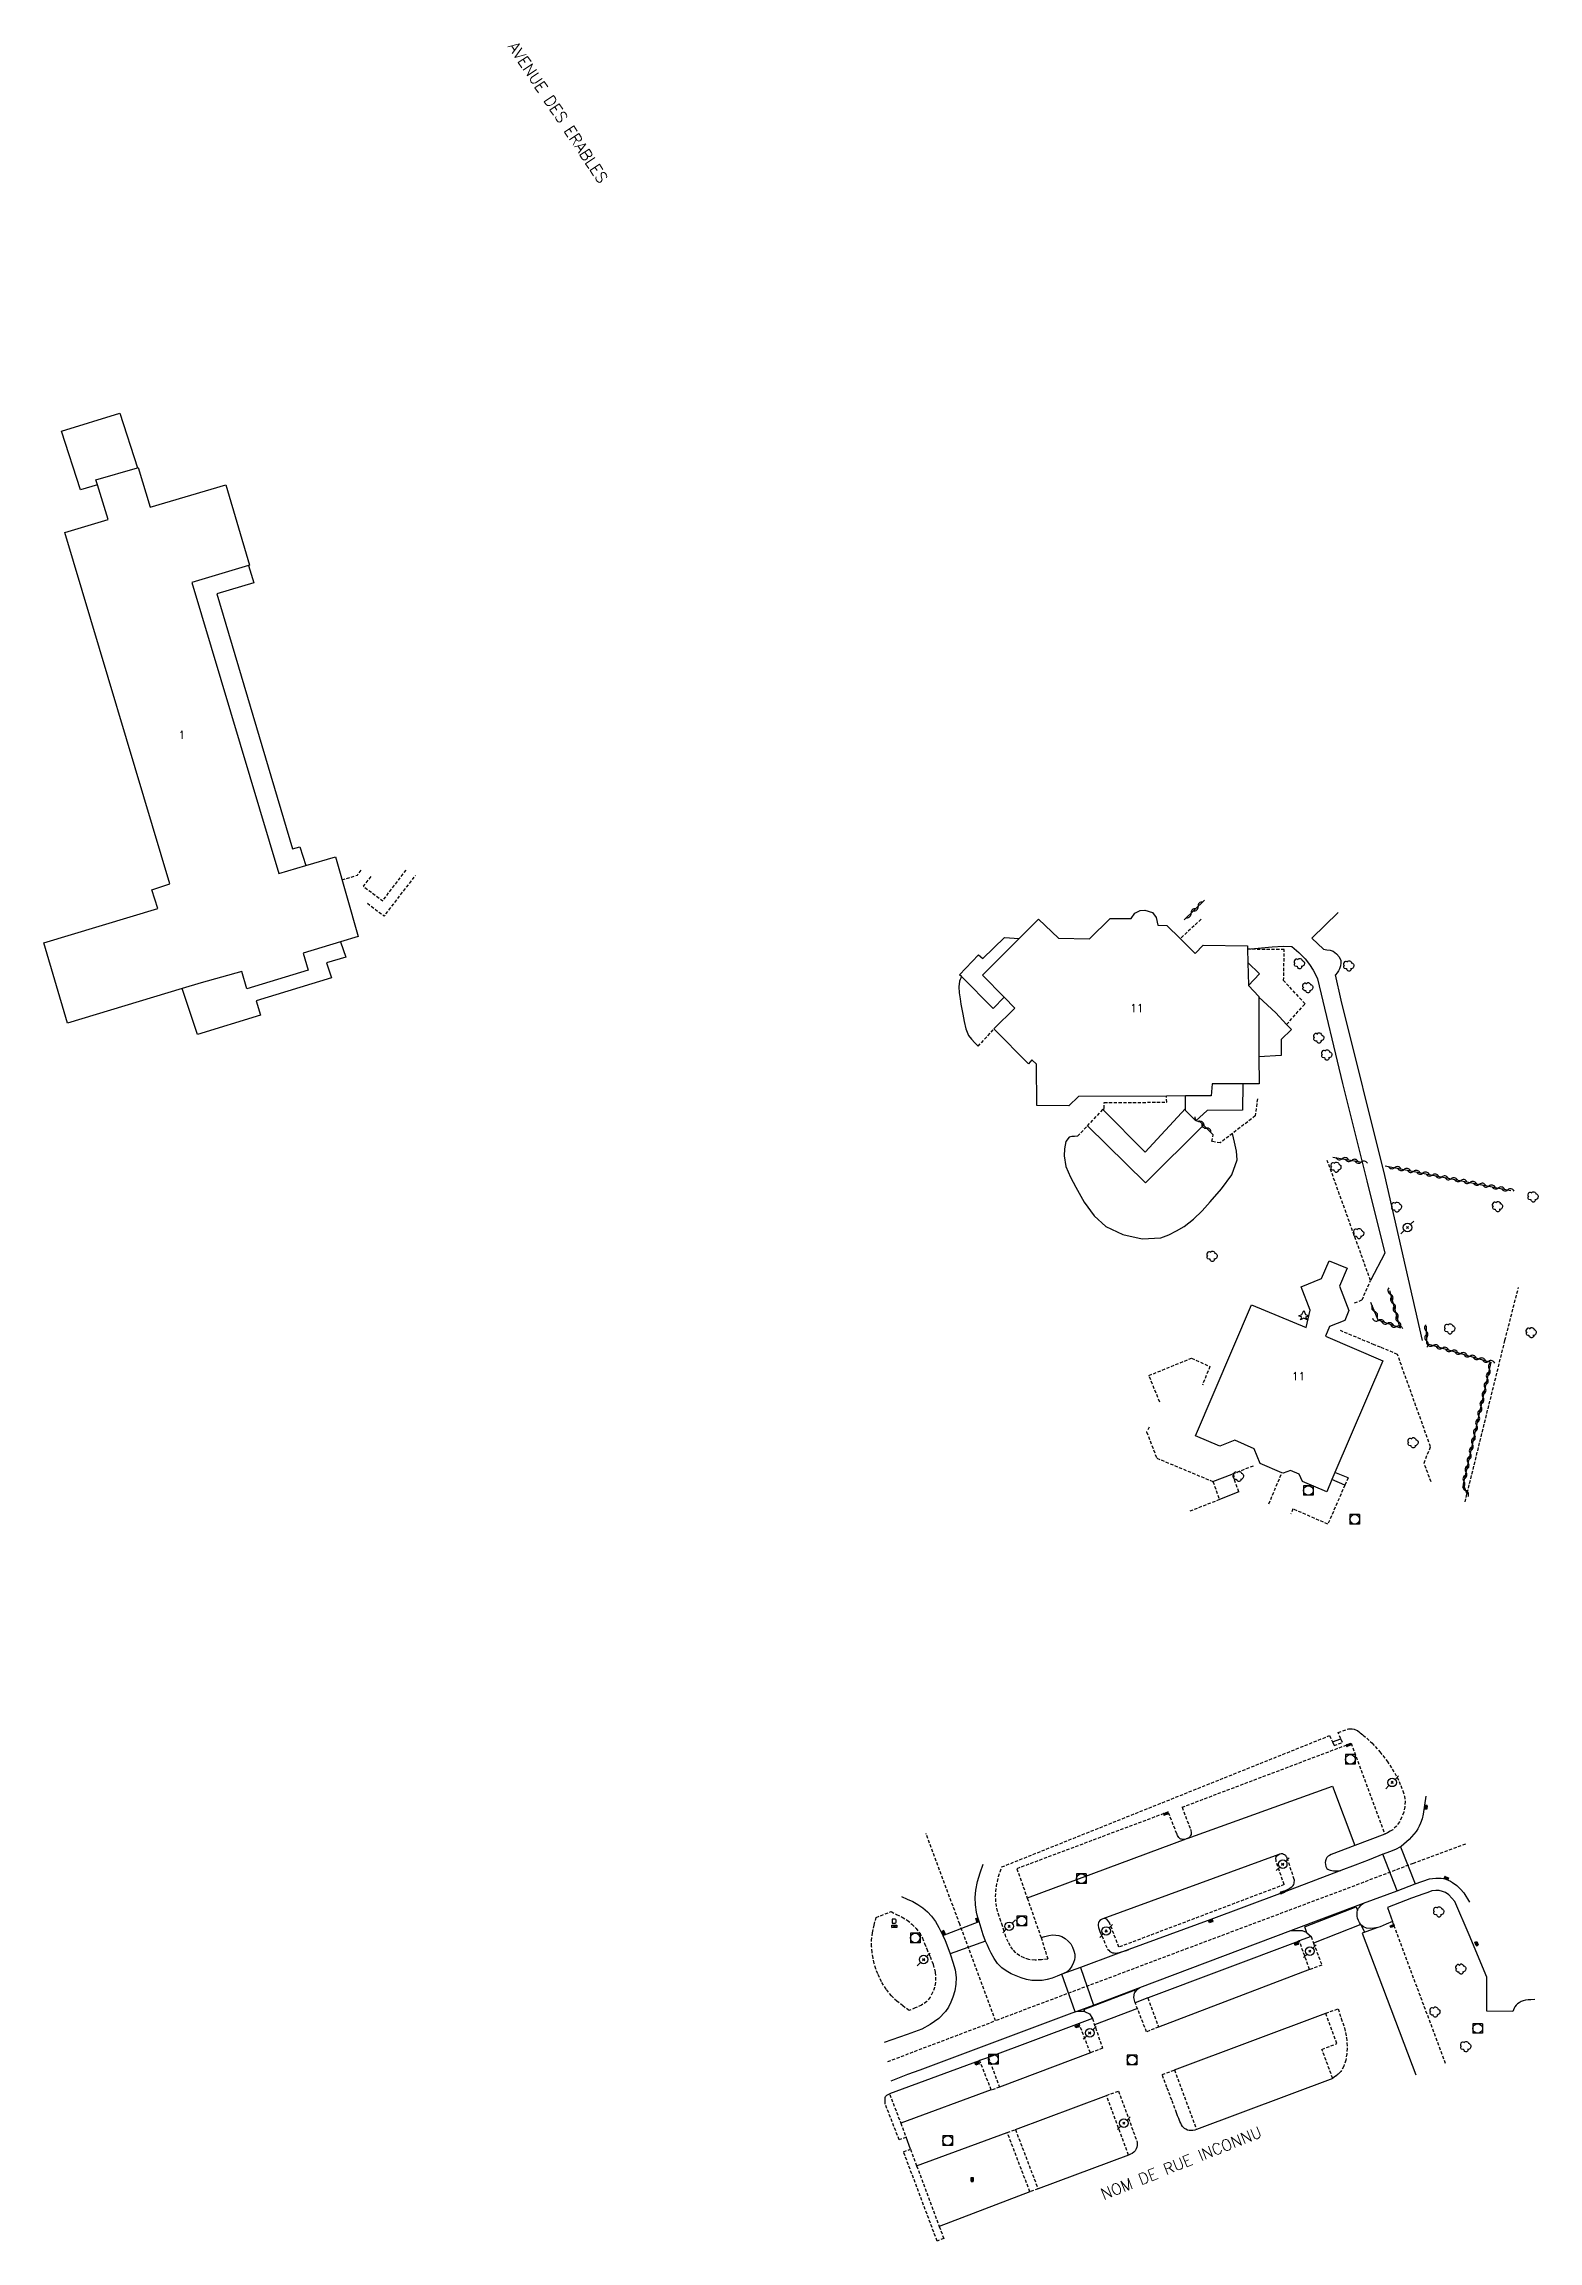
# Model space of a CAD drawing. Header units: millimetres. Extents: x 79056 to 79975, y 144167 to 145000.
# Drawn here: x 79658.5 to 79891.9, y 144279 to 144622.2 of the extents above; entities that cross this region are included whole.
import ezdxf
from ezdxf.enums import TextEntityAlignment as Align

# ---------------------------------------------------------------- set-up
doc = ezdxf.new("R2010")
doc.units = ezdxf.units.MM
doc.linetypes.add('DASHED', pattern=[0.75, 0.5, -0.25])
doc.layers.get('0').update_dxf_attribs({"linetype": 'CONTINUOUS'})
for name, color, linetype in [('W0001', 6, 'DASHED'), ('W0006', 2, 'CONTINUOUS'), ('W0008', 7, 'CONTINUOUS'), ('W0014', 7, 'CONTINUOUS'), ('W0017', 7, 'CONTINUOUS'), ('W0020', 2, 'CONTINUOUS'), ('W0100', 7, 'CONTINUOUS'), ('W0101', 7, 'CONTINUOUS'), ('W0104', 1, 'CONTINUOUS'), ('W0105', 7, 'CONTINUOUS'), ('W0112', 1, 'DASHED'), ('W0211', 2, 'CONTINUOUS'), ('W0300', 7, 'CONTINUOUS'), ('W0303', 7, 'CONTINUOUS'), ('W0310', 3, 'CONTINUOUS'), ('W0401', 7, 'CONTINUOUS'), ('W0420', 7, 'CONTINUOUS'), ('W0438', 7, 'CONTINUOUS'), ('W0473', 7, 'CONTINUOUS'), ('W0989', 7, 'CONTINUOUS'), ('W0991', 7, 'CONTINUOUS')]:
    doc.layers.add(name, color=color, linetype=linetype)
doc.styles.get("Standard").update_dxf_attribs({"font": 'romans.shx', "width": 0.85})

# ---------------------------------------------------------------- blocks, each defined once
blk = doc.blocks.new('T420')
for p, q in [((0.75, 0.75), (-0.75, 0.75)), ((-0.75, 0.75), (-0.75, -0.75)), ((0.75, 0.75), (0.75, -0.75)), ((0.75, -0.75), (-0.75, -0.75))]:
    blk.add_line(p, q)
blk.add_ellipse((0, 0), major_axis=(-0.53, 0.53), ratio=1, start_param=3.926991, end_param=10.210176)
blk = doc.blocks.new('T473')
for p, q in [((-0.166667, 0.166667), (0.166667, -0.166667)), ((-0.166667, -0.166667), (0.166667, 0.166667)), ((0.500001, 0.500001), (1.000002, 1.000002)), ((-1.000002, -1.000002), (-0.500001, -0.500001))]:
    blk.add_line(p, q)
blk.add_ellipse((0, 0), major_axis=(0.471405, 0.471405), ratio=1, start_param=5.4977871438, end_param=11.780972451)
blk = doc.blocks.new('T401')
for p, q in [((-0.3, 0.3), (0, 0.3)), ((-0.3, -0.25), (-0.3, 0.3)), ((-0.3, 0.15), (0, 0.15)), ((-0.3, 0), (0, 0)), ((0, 0.3), (0, -0.25)), ((-0.3, -0.15), (0, -0.15)), ((-0.3, -0.25), (-0.3, -0.3)), ((-0.3, -0.3), (0, -0.3)), ((0, -0.3), (0, -0.25))]:
    blk.add_line(p, q)
blk = doc.blocks.new('T300')
for p, q in [((-0.8, 0.51), (-0.86, 0.34)), ((-0.86, 0.34), (-0.86, 0.17)), ((-0.86, 0.17), (-0.74, 0.06)), ((-0.69, 0.63), (-0.8, 0.51)), ((-0.8, -0.06), (-0.74, 0.06)), ((-0.74, 0.06), (-0.69, 0.11)), ((-0.57, 0.69), (-0.69, 0.63)), ((-0.46, 0.69), (-0.57, 0.69)), ((-0.29, 0.63), (-0.46, 0.69)), ((-0.29, 0.63), (-0.17, 0.74)), ((-0.23, 0.57), (-0.29, 0.63)), ((-0.17, 0.74), (-0.06, 0.8)), ((-0.06, 0.8), (0.06, 0.8)), ((0.06, 0.8), (0.23, 0.74)), ((0.23, 0.74), (0.34, 0.63)), ((0.34, 0.63), (0.4, 0.51)), ((0.46, 0.46), (0.34, 0.46)), ((0.4, 0.51), (0.4, 0.46)), ((0.57, 0.4), (0.46, 0.46)), ((0.57, 0.4), (0.69, 0.29)), ((0.69, 0.29), (0.74, 0.17)), ((0.74, 0.06), (0.69, -0.17)), ((0.74, 0.17), (0.74, 0.06)), ((-0.8, -0.17), (-0.8, -0.06)), ((-0.8, -0.23), (-0.8, -0.17)), ((-0.74, -0.34), (-0.8, -0.23)), ((-0.69, -0.4), (-0.74, -0.34)), ((-0.51, -0.46), (-0.69, -0.4)), ((-0.4, -0.46), (-0.51, -0.46)), ((-0.4, -0.46), (-0.34, -0.46)), ((-0.34, -0.46), (-0.34, -0.4)), ((-0.34, -0.51), (-0.34, -0.46)), ((-0.29, -0.63), (-0.34, -0.51)), ((-0.17, -0.74), (-0.29, -0.63)), ((-0.06, -0.8), (-0.17, -0.74)), ((0.06, -0.8), (-0.06, -0.8)), ((0.17, -0.74), (0.06, -0.8)), ((0.23, -0.69), (0.17, -0.74)), ((0.29, -0.46), (0.23, -0.46)), ((0.29, -0.63), (0.23, -0.69)), ((0.46, -0.4), (0.29, -0.46)), ((0.34, -0.51), (0.29, -0.63)), ((0.34, -0.51), (0.34, -0.46)), ((0.57, -0.34), (0.46, -0.4)), ((0.63, -0.29), (0.57, -0.34)), ((0.69, -0.17), (0.63, -0.29))]:
    blk.add_line(p, q)
blk = doc.blocks.new('T438')
for p, q in [((-0.4, 0.2), (0.4, 0.2)), ((-0.4, -0.2), (-0.4, 0.2)), ((0.15, 1.1), (-0.3, 1.1)), ((-0.3, 1.1), (-0.3, 0.5)), ((-0.3, 0.5), (0.15, 0.5)), ((0.3, 0.65), (0.3, 0.95)), ((0.4, 0.2), (0.4, -0.2))]:
    blk.add_line(p, q)
at = {"flags": 128}
for points in [[(-0.4, -0.2), (0.4, 0.2)], [(0.4, -0.2), (-0.4, -0.2)]]:
    blk.add_lwpolyline(points, dxfattribs=at)
for centre, major_axis, start_param, end_param in [((0.15, 0.95), (0.106, -0.106), 0.785398, 2.356194), ((0.15, 0.65), (0.106, 0.106), 3.926991, 5.497787)]:
    blk.add_ellipse(centre, major_axis=major_axis, ratio=1, start_param=start_param, end_param=end_param)
blk = doc.blocks.new('t310o')
at = {"color": 0, "linetype": 'Continuous'}
for centre, start, end in [((-0.5, 0.38), 216.8699, 323.1304), ((0.5, -0.37), 36.8699, 143.1303)]:
    blk.add_arc(centre, 0.625, start, end, dxfattribs=at)
blk = doc.blocks.new('T303')
for p, q in [((-0.77, 0), (-0.28, 0.21)), ((-0.28, -0.21), (-0.77, 0)), ((-0.28, 0.21), (0, 0.83)), ((0, 0.83), (0.28, 0.21)), ((0.28, 0.21), (0.83, 0)), ((0.83, 0), (0.28, -0.21)), ((-0.49, -0.63), (-0.28, -0.21)), ((0, -0.35), (-0.49, -0.63)), ((0.56, -0.63), (0, -0.35)), ((0.28, -0.21), (0.56, -0.63))]:
    blk.add_line(p, q)

msp = doc.modelspace()

# ---------------------------------------------------------------- linework, layer by layer
at = {"layer": 'W0001'}
for points in [[(79807.13, 144313.38), (79801.54, 144328.47), (79796.28, 144342.65)], [(79880.53, 144340.98), (79872.34, 144337.95), (79861.86, 144333.95), (79837.19, 144324.7), (79807.13, 144313.38)], [(79790.3, 144307), (79790.3, 144307), (79807.13, 144313.38)]]:
    msp.add_lwpolyline(points, dxfattribs=at)
at = {"layer": 'W0006'}
for points in [[(79837.09, 144341.84), (79859.76, 144350.04), (79863.23, 144340.74)], [(79836.86, 144341.75), (79812.1, 144332.52)], [(79836.93, 144341.77), (79836.86, 144341.75)], [(79851.36, 144339.37), (79823.92, 144329.31), (79823.79, 144329.27)], [(79866.86, 144327.95), (79864.42, 144327.05), (79872.77, 144304.93)], [(79856.19, 144321.39), (79832.61, 144312.39)], [(79835.09, 144305.69), (79858.7, 144314.55)], [(79821.95, 144308.37), (79807.77, 144303)], [(79859.79, 144304.36), (79838.54, 144296.38)], [(79806.48, 144302.57), (79792.33, 144297.4)], [(79810.25, 144296.37), (79824.45, 144301.72)], [(79794.82, 144290.69), (79808.97, 144295.93)], [(79827.91, 144292.39), (79813.78, 144287.11)], [(79812.51, 144286.66), (79798.35, 144281.25)]]:
    msp.add_lwpolyline(points, dxfattribs=at)
at = {"layer": 'W0008'}
for points in [[(79861.06, 144336.83), (79853.15, 144333.82), (79851.95, 144333.36), (79851.48, 144333.18), (79840.74, 144329.17), (79827.96, 144324.49), (79826.39, 144323.91), (79825.99, 144323.77), (79820.41, 144321.7), (79817.51, 144320.63)], [(79853.26, 144327.46), (79864.59, 144331.72)], [(79819.9, 144314.86), (79822.46, 144315.83), (79829.4, 144318.47)]]:
    msp.add_lwpolyline(points, dxfattribs=at)
at = {"layer": 'W0014'}
for points in [[(79874.35, 144348.45), (79873.92, 144345.67), (79873.75, 144344.93), (79873.5, 144344.23), (79873.3, 144343.79), (79873.08, 144343.37), (79872.82, 144342.96), (79872.49, 144342.52), (79872.11, 144342.1), (79871.72, 144341.7), (79871.33, 144341.31), (79870.91, 144340.94), (79870.48, 144340.61), (79870.38, 144340.55), (79869.6, 144340.13), (79868.65, 144339.77), (79867.7, 144339.41), (79867.62, 144339.38), (79865.49, 144338.53), (79863.28, 144337.68), (79861.06, 144336.83)], [(79867.92, 144342.53), (79863.26, 144340.75), (79863.23, 144340.74), (79859.55, 144339.33)], [(79859.55, 144339.33), (79859.32, 144339.2), (79859.09, 144339.07), (79858.9, 144338.9), (79858.76, 144338.66), (79858.67, 144338.38), (79858.63, 144338.1), (79858.65, 144337.77), (79858.74, 144337.45), (79858.9, 144337.18), (79859.04, 144337.06), (79859.22, 144336.96), (79859.4, 144336.88), (79859.92, 144336.78), (79860.49, 144336.8), (79861.06, 144336.83)], [(79817.51, 144320.63), (79816.75, 144320.33), (79815.99, 144320.03), (79815.2, 144319.81), (79814.41, 144319.69), (79813.61, 144319.64), (79812.81, 144319.68), (79811.98, 144319.83), (79811.15, 144320.08), (79810.36, 144320.38), (79809.56, 144320.73), (79808.79, 144321.15), (79808.1, 144321.66), (79807.47, 144322.34), (79806.93, 144323.12), (79806.46, 144323.94), (79806.14, 144324.54), (79805.86, 144325.17), (79805.59, 144325.79), (79805.21, 144326.8), (79804.87, 144327.83), (79804.56, 144328.87), (79804.41, 144329.37), (79804.27, 144329.86), (79804.16, 144330.36), (79804.01, 144331.49), (79803.98, 144332.64), (79804.05, 144333.77), (79804.32, 144335.12), (79804.75, 144336.46), (79805.19, 144337.85)], [(79864.59, 144331.72), (79869.85, 144333.68), (79872.68, 144334.74), (79874.91, 144335.57)], [(79874.91, 144335.57), (79875.4, 144335.62), (79875.89, 144335.66), (79876.38, 144335.67), (79876.74, 144335.64), (79877.1, 144335.58), (79877.45, 144335.49), (79877.82, 144335.34), (79878.18, 144335.16), (79878.52, 144334.95), (79879.16, 144334.49), (79879.74, 144333.94), (79880.26, 144333.35), (79881.14, 144331.9)], [(79792.47, 144332.77), (79793.36, 144332.38), (79794.21, 144332), (79795.02, 144331.56), (79795.79, 144331.02), (79796.51, 144330.4), (79797.16, 144329.73), (79797.77, 144328.89), (79798.29, 144327.96), (79798.76, 144327.01), (79798.9, 144326.71), (79799.25, 144325.93), (79799.69, 144324.82), (79800.04, 144323.81), (79800.08, 144323.7), (79800.48, 144322.52), (79800.82, 144321.33), (79800.98, 144320.13), (79800.94, 144319.09), (79800.76, 144318.05), (79800.48, 144317.05), (79800.16, 144316.27), (79799.78, 144315.52), (79799.33, 144314.83), (79798.27, 144313.73), (79796.94, 144312.77), (79795.61, 144312.05), (79793.34, 144311.24), (79789.74, 144310)], [(79869.12, 144328.89), (79868.16, 144328.46), (79867.21, 144328.03), (79866.86, 144327.95), (79866.23, 144327.82), (79865.66, 144327.8), (79865.08, 144327.85), (79864.58, 144328.05), (79864.36, 144328.24), (79864.2, 144328.42), (79864.16, 144328.47), (79863.99, 144328.72), (79863.82, 144329.04), (79863.69, 144329.38), (79863.62, 144329.74), (79863.6, 144330.07), (79863.64, 144330.41), (79863.69, 144330.59), (79863.74, 144330.73), (79863.84, 144330.94), (79863.97, 144331.13), (79864.11, 144331.32), (79864.26, 144331.46), (79864.42, 144331.59), (79864.59, 144331.72)], [(79887.95, 144314.83), (79883.87, 144314.85), (79883.88, 144320.16), (79881.09, 144326.79), (79878.85, 144332.03), (79878.38, 144332.53), (79877.92, 144333.03), (79877.39, 144333.41), (79876.92, 144333.58), (79876.42, 144333.7), (79875.92, 144333.74), (79875.29, 144333.65), (79874.65, 144333.43), (79874.02, 144333.21), (79872.11, 144332.55), (79870.24, 144331.8), (79868.36, 144331.05), (79869.12, 144328.89)], [(79814.25, 144326.37), (79814.85, 144326.54), (79815.44, 144326.7), (79816.05, 144326.78), (79816.53, 144326.76), (79817.02, 144326.68), (79817.48, 144326.54), (79818.01, 144326.24), (79818.49, 144325.83), (79818.88, 144325.37), (79819.18, 144324.87), (79819.39, 144324.32), (79819.5, 144323.76), (79819.51, 144323.33), (79819.45, 144322.89), (79819.34, 144322.48), (79819.07, 144321.91), (79818.68, 144321.39), (79818.2, 144320.97), (79817.98, 144320.84), (79817.75, 144320.74), (79817.51, 144320.63)], [(79856.42, 144326.53), (79854.58, 144325.84), (79854.41, 144325.77), (79830.98, 144316.96), (79830.92, 144316.94), (79828.95, 144316.2)], [(79829.4, 144318.47), (79829.7, 144318.58), (79853.26, 144327.46)], [(79853.26, 144327.46), (79855, 144327.5), (79855.66, 144327.23), (79855.76, 144327.13), (79856.42, 144326.53)], [(79828.95, 144316.2), (79828.75, 144317.01), (79828.85, 144317.75), (79828.92, 144317.85), (79829.29, 144318.3), (79829.7, 144318.58)], [(79790.85, 144304), (79790.85, 144304), (79793.46, 144305.02), (79795.37, 144305.73), (79819.13, 144314.6)], [(79819.13, 144314.6), (79819.59, 144314.75), (79819.9, 144314.86)], [(79819.9, 144314.86), (79820.91, 144314.87), (79821.02, 144314.82), (79821.79, 144314.45), (79822.26, 144313.72)], [(79891.34, 144316.69), (79890.76, 144316.66), (79890.33, 144316.64), (79889.91, 144316.58), (79889.56, 144316.49), (79889.23, 144316.37), (79888.91, 144316.2), (79888.66, 144316.02), (79888.42, 144315.81), (79888.23, 144315.56), (79888.11, 144315.33), (79888.03, 144315.08), (79887.95, 144314.83)], [(79822.26, 144313.72), (79820.18, 144312.94), (79806.12, 144307.69), (79806.02, 144307.65), (79804.66, 144307.15), (79804.58, 144307.12), (79790.59, 144301.95)], [(79793.84, 144293.31), (79793.17, 144295.18)]]:
    msp.add_lwpolyline(points, dxfattribs=at)
at = {"layer": 'W0017'}
for points in [[(79860.67, 144486.48), (79856.52, 144482.5), (79858.35, 144480.76), (79858.88, 144480.68), (79859.41, 144480.61), (79859.89, 144480.43), (79860.38, 144480.06), (79860.8, 144479.56), (79861.04, 144479.01), (79861.06, 144478.59), (79860.99, 144478.14), (79860.86, 144477.72), (79860.68, 144477.39), (79860.47, 144477.07), (79860.25, 144476.75)], [(79846.51, 144480.75), (79850.32, 144481.13), (79852.05, 144481.21), (79853.42, 144481.2), (79854.5, 144480.22), (79855.48, 144479.28), (79856.15, 144478.38), (79856.74, 144477.46), (79857.13, 144476.82), (79857.43, 144476.12)], [(79857.43, 144476.12), (79861.35, 144459.78), (79865.15, 144444.56), (79867.91, 144433.26), (79865.7, 144429.01)], [(79873.8, 144419.62), (79867.96, 144445.4), (79861.11, 144472.8), (79860.25, 144476.75)], [(79864.2, 144328.42), (79864.74, 144327.19)]]:
    msp.add_lwpolyline(points, dxfattribs=at)
at = {"layer": 'W0020'}
for points in [[(79869.85, 144333.68), (79867.62, 144339.38)], [(79870.38, 144340.55), (79872.68, 144334.74)], [(79855.53, 144328.12), (79863.44, 144331.16), (79863.69, 144330.59)], [(79798.9, 144326.71), (79804.56, 144328.87)], [(79855.76, 144327.13), (79855.42, 144328.04), (79855.53, 144328.12)], [(79864.2, 144328.42), (79856.8, 144325.52)], [(79805.59, 144325.79), (79800.04, 144323.81)], [(79820.41, 144321.7), (79822.46, 144315.83)], [(79819.59, 144314.75), (79817.51, 144320.63)], [(79820.92, 144315.15), (79828.82, 144318.15), (79828.89, 144317.93)], [(79828.89, 144317.93), (79828.92, 144317.85)], [(79820.92, 144315.15), (79821.02, 144314.82)], [(79829.29, 144315.31), (79822.6, 144312.76)]]:
    msp.add_lwpolyline(points, dxfattribs=at)
at = {"layer": 'W0100', "flags": 128}
msp.add_lwpolyline([(79661.81, 144545.83), (79668.55, 144547.86), (79666.89, 144553.3), (79666.65, 144554.09), (79673.13, 144555.96), (79673.27, 144556), (79675.11, 144549.81), (79686.95, 144553.32), (79690.65, 144540.73), (79690.47, 144540.68), (79681.62, 144538.04), (79695.21, 144492.6), (79699.41, 144493.83), (79704.05, 144495.19), (79707.61, 144482.77), (79704.82, 144481.92), (79699.02, 144480.16), (79699.79, 144477.5), (79690.19, 144474.55), (79689.43, 144477.26), (79683.08, 144475.52), (79680.14, 144474.62), (79662.19, 144469.19), (79658.53, 144481.78), (79676.29, 144487.11), (79675.37, 144490.06), (79678.18, 144490.95), (79661.81, 144545.83)], dxfattribs=at)
at = {"layer": 'W0101'}
for points in [[(79818.56, 144456.28), (79813.57, 144456.33), (79813.53, 144462.8), (79812.8, 144463.48), (79812.29, 144462.86), (79806.9, 144468.29), (79806.87, 144468.33), (79810.16, 144471.56), (79808.49, 144473.27), (79805.1, 144476.71), (79810.83, 144482.44), (79813.86, 144485.47), (79816.97, 144482.46), (79821.82, 144482.39), (79825.03, 144485.58), (79828.31, 144485.54), (79828.91, 144486.37), (79829.74, 144486.82), (79830.44, 144486.86), (79830.48, 144486.86), (79831.65, 144486.51), (79832.24, 144485.69), (79832.48, 144484.49), (79833.91, 144484.45), (79835.98, 144482.41), (79838.34, 144480.08), (79839.59, 144481.37), (79846.49, 144481.31), (79846.51, 144480.75), (79846.55, 144478.68), (79846.63, 144475.14), (79846.67, 144475.09), (79848.26, 144473.35), (79848.26, 144473.29), (79848.28, 144463.96), (79848.3, 144459.71), (79845.76, 144459.72), (79840.96, 144459.74), (79840.82, 144457.84), (79836.78, 144457.83), (79833.84, 144457.81), (79820.11, 144457.76)], [(79858.86, 144396.01), (79855.09, 144397.6), (79854.56, 144398.74), (79853.2, 144399.31), (79852.07, 144398.89), (79851.86, 144398.98), (79848.49, 144400.42), (79847.54, 144402.72), (79844.5, 144404.05), (79842.19, 144403.12), (79838.35, 144404.73), (79847.1, 144425.22), (79855.64, 144421.67), (79856.28, 144424.38), (79854.89, 144428), (79858.05, 144429.31), (79859.24, 144432.07), (79862.03, 144430.93), (79860.86, 144428.15), (79862.3, 144424.34), (79861.69, 144422.78), (79859.29, 144421.84), (79858.69, 144420.29), (79867.62, 144416.46), (79860.14, 144399), (79859.68, 144397.93)]]:
    msp.add_lwpolyline(points, close=True, dxfattribs=at)
at = {"layer": 'W0104'}
for points in [[(79666.89, 144553.3), (79664.23, 144552.54), (79661.28, 144561.67), (79670.4, 144564.48), (79673.13, 144555.96)], [(79690.47, 144540.68), (79691.33, 144537.98), (79685.53, 144536.27), (79697.33, 144496.45), (79698.5, 144496.73), (79699.41, 144493.83)], [(79808.49, 144473.27), (79806.75, 144471.5), (79801.8, 144476.48), (79801.53, 144476.75), (79804.48, 144479.86), (79805.15, 144479.3), (79808.53, 144482.57), (79810.83, 144482.44)], [(79704.82, 144481.92), (79705.65, 144479.5), (79702.68, 144478.65), (79703.43, 144476.29), (79691.69, 144472.7), (79692.37, 144470.44), (79682.5, 144467.45), (79680.14, 144474.62)], [(79846.55, 144478.68), (79848.34, 144476.91), (79846.67, 144475.09)], [(79848.26, 144473.29), (79850.9, 144470.84), (79852.6, 144469), (79853.34, 144468.2), (79851.75, 144466.64), (79851.75, 144464.18), (79848.28, 144463.96)], [(79845.76, 144459.72), (79845.72, 144455.6), (79840.17, 144455.58), (79838.44, 144453.94), (79836.78, 144455.54), (79836.78, 144455.86), (79836.78, 144457.83)]]:
    msp.add_lwpolyline(points, dxfattribs=at)
at = {"layer": 'W0105'}
for points in [[(79823.91, 144455.71), (79830.49, 144449.04), (79836.78, 144455.86)], [(79839.62, 144453.26), (79830.56, 144444.26), (79821.49, 144453.17)], [(79841.05, 144397.62), (79844.1, 144398.78), (79844.16, 144398.8)], [(79861.69, 144397.04), (79859.68, 144397.93)], [(79862.19, 144398.19), (79860.14, 144399)], [(79845.16, 144395.98), (79842.12, 144394.78)], [(79859.75, 144356.95), (79861.05, 144357.44)]]:
    msp.add_lwpolyline(points, dxfattribs=at)
at = {"layer": 'W0112', "flags": 128}
for points in [[(79705.08, 144491.59), (79707.48, 144492.33), (79708.21, 144493.26)], [(79709.56, 144492.11), (79708.39, 144490.61), (79711.43, 144488.32), (79715.18, 144493.24)], [(79709.04, 144487.93), (79711.68, 144485.93), (79716.54, 144492.25)]]:
    msp.add_lwpolyline(points, dxfattribs=at)
at = {"layer": 'W0112'}
for points in [[(79839.24, 144485.44), (79835.98, 144482.41)], [(79852.6, 144469), (79855.48, 144472.25), (79852.13, 144475.85), (79852.23, 144480.71), (79846.51, 144480.75)], [(79804.42, 144465.6), (79806.9, 144468.29)], [(79819.95, 144451.54), (79821.49, 144453.17), (79823.91, 144455.71), (79824.09, 144455.89), (79824.1, 144456.82), (79833.87, 144456.85), (79833.84, 144457.81)], [(79848.03, 144457.38), (79847.71, 144454.73), (79844.15, 144451.98), (79842.24, 144450.51), (79840.9, 144450.72), (79841.14, 144451.76)], [(79863.21, 144425.5), (79864.38, 144425.98), (79865.7, 144429.01), (79858.95, 144447.75)], [(79880.46, 144394.41), (79886.7, 144419.69), (79888.8, 144427.9)], [(79875.16, 144397.56), (79874.06, 144400.49), (79875.07, 144403.05), (79869.91, 144417.46), (79867.27, 144418.59), (79866.26, 144418.98), (79860.99, 144421.18)], [(79832.79, 144410.02), (79831.09, 144414.17), (79837.76, 144416.88), (79840.61, 144415.58), (79839.45, 144412.68)], [(79831.12, 144406.12), (79830.74, 144405.35), (79832.32, 144401.26), (79841.05, 144397.62), (79841.09, 144397.6), (79842.12, 144394.78), (79837.35, 144392.91)], [(79844.16, 144398.8), (79847.56, 144400.14)], [(79844.1, 144398.78), (79844.16, 144398.8)], [(79845.16, 144395.98), (79844.1, 144398.78)], [(79849.82, 144394.11), (79851.86, 144398.98)], [(79862.19, 144398.19), (79861.69, 144397.04), (79859.04, 144390.94), (79853.59, 144393.33), (79853.28, 144392.57)], [(79859.32, 144357.92), (79859.75, 144356.95), (79860.01, 144356.36), (79861.3, 144356.83), (79861.05, 144357.44), (79860.66, 144358.39), (79862.24, 144358.98)], [(79862.24, 144358.98), (79862.55, 144358.98), (79862.86, 144358.97), (79863.15, 144358.93), (79863.65, 144358.7), (79864.1, 144358.35), (79864.54, 144357.99), (79865.92, 144356.77), (79867.17, 144355.39), (79868.28, 144353.91), (79869.1, 144352.7), (79869.84, 144351.43), (79870.44, 144350.1), (79870.74, 144349.3), (79870.99, 144348.47), (79871.11, 144347.64), (79871.06, 144346.8), (79870.88, 144345.96), (79870.59, 144345.17), (79870.21, 144344.46), (79869.74, 144343.79), (79869.17, 144343.22), (79868.78, 144342.97), (79868.35, 144342.75), (79867.92, 144342.53)], [(79814.25, 144326.37), (79815.3, 144322.99), (79814.3, 144322.91), (79813.31, 144322.83), (79812.35, 144322.93), (79811.61, 144323.18), (79810.89, 144323.55), (79810.26, 144324.02), (79809.82, 144324.51), (79809.45, 144325.09), (79809.12, 144325.68), (79808.77, 144326.49), (79808.5, 144327.35), (79808.24, 144328.2), (79807.96, 144328.95), (79807.69, 144329.7), (79807.46, 144330.47), (79807.31, 144331.22), (79807.2, 144331.99), (79807.15, 144332.76), (79807.18, 144333.55), (79807.27, 144334.34), (79807.42, 144335.13), (79807.62, 144335.89), (79807.87, 144336.65), (79808.11, 144337.4), (79859.32, 144357.92)], [(79836.27, 144346.73), (79862.67, 144356.73), (79867.92, 144342.53)], [(79835.45, 144342.6), (79834.1, 144346), (79810.48, 144337.12), (79812.1, 144332.52), (79814.25, 144326.37)], [(79836.27, 144346.73), (79837.62, 144343.19)], [(79837.62, 144343.19), (79837.66, 144343.02), (79837.7, 144342.84), (79837.71, 144342.67), (79837.67, 144342.48), (79837.59, 144342.29), (79837.49, 144342.13), (79837.32, 144341.96), (79837.09, 144341.84), (79836.93, 144341.77), (79836.86, 144341.75), (79836.64, 144341.7), (79836.42, 144341.69), (79836.2, 144341.72), (79836.08, 144341.76), (79835.97, 144341.81), (79835.87, 144341.88), (79835.75, 144342), (79835.65, 144342.15), (79835.57, 144342.32), (79835.52, 144342.41), (79835.49, 144342.51), (79835.45, 144342.6)], [(79852.22, 144334.64), (79850.97, 144338.19), (79850.94, 144338.46), (79850.91, 144338.72), (79850.96, 144338.96), (79851.06, 144339.12), (79851.2, 144339.26), (79851.36, 144339.37), (79851.56, 144339.45), (79851.77, 144339.49), (79851.98, 144339.48), (79852.13, 144339.42), (79852.28, 144339.33), (79852.41, 144339.23), (79852.5, 144339.1), (79852.57, 144338.96), (79852.65, 144338.81), (79853.77, 144335.42), (79853.76, 144335.23), (79853.74, 144335.04), (79853.71, 144334.86), (79853.65, 144334.67), (79853.57, 144334.49), (79853.47, 144334.32), (79853.3, 144334.17), (79853.1, 144334.06), (79852.89, 144333.95), (79852.68, 144333.84), (79852.46, 144333.74), (79852.24, 144333.63), (79851.98, 144333.49), (79851.73, 144333.33), (79851.48, 144333.18)], [(79852.22, 144334.64), (79826.4, 144324.87), (79824.97, 144328.61)], [(79824.97, 144328.61), (79824.83, 144328.84), (79824.69, 144329.06), (79824.52, 144329.23), (79824.33, 144329.3), (79824.11, 144329.33), (79823.92, 144329.31), (79823.91, 144329.31), (79823.79, 144329.27), (79823.67, 144329.21), (79823.45, 144329.05), (79823.29, 144328.84), (79823.22, 144328.66), (79823.18, 144328.46), (79823.17, 144328.27), (79823.22, 144327.95), (79823.32, 144327.63), (79823.43, 144327.32)], [(79877.43, 144306.69), (79869.12, 144328.89)], [(79823.43, 144327.32), (79824.63, 144324.56), (79824.82, 144324.38), (79825.01, 144324.2), (79825.22, 144324.07), (79825.43, 144324), (79825.65, 144323.97), (79825.88, 144323.96), (79826.19, 144323.98), (79826.5, 144324.05), (79826.81, 144324.13), (79827.2, 144324.24), (79827.58, 144324.36), (79827.96, 144324.49)], [(79856.42, 144326.53), (79856.8, 144325.52), (79858.1, 144322.05), (79856.19, 144321.39), (79854.58, 144325.84)], [(79830.92, 144316.94), (79832.61, 144312.39), (79830.72, 144311.65), (79828.95, 144316.2)], [(79822.26, 144313.72), (79823.85, 144309.08), (79821.95, 144308.37), (79820.18, 144312.94)], [(79806.02, 144307.65), (79807.77, 144303), (79806.49, 144302.54), (79806.48, 144302.57), (79804.66, 144307.15)], [(79792.09, 144294.78), (79789.89, 144300.41), (79789.88, 144300.64), (79789.88, 144300.86), (79789.88, 144301.09), (79789.89, 144301.25), (79789.91, 144301.41), (79789.95, 144301.55), (79790.04, 144301.66), (79790.15, 144301.75), (79790.27, 144301.83), (79790.37, 144301.88), (79790.48, 144301.91), (79790.59, 144301.95)], [(79790.62, 144301.88), (79792.33, 144297.4), (79793.17, 144295.18), (79792.09, 144294.78)]]:
    msp.add_lwpolyline(points, dxfattribs=at)
for points in [[(79793.63, 144314.96), (79792.68, 144315.7), (79791.74, 144316.43), (79790.88, 144317.25), (79790.05, 144318.31), (79789.34, 144319.47), (79788.75, 144320.7), (79788.45, 144321.5), (79788.2, 144322.33), (79788.01, 144323.17), (79787.87, 144324.07), (79787.78, 144325), (79787.77, 144325.91), (79787.92, 144327.12), (79788.2, 144328.32), (79788.48, 144329.52), (79790.83, 144330.42), (79791.69, 144330), (79792.55, 144329.58), (79793.35, 144329.07), (79794.07, 144328.48), (79794.72, 144327.81), (79795.29, 144327.08), (79795.72, 144326.3), (79796.06, 144325.45), (79796.39, 144324.6), (79796.92, 144323.4), (79797.41, 144322.19), (79797.71, 144320.94), (79797.76, 144320.15), (79797.74, 144319.35), (79797.61, 144318.58), (79797.32, 144317.79), (79796.92, 144317.04), (79796.41, 144316.39), (79795.59, 144315.8), (79794.61, 144315.38)], [(79859.79, 144304.36), (79858.12, 144308.91), (79860.43, 144309.8), (79858.7, 144314.55), (79860.65, 144315.24), (79861.13, 144313.75), (79861.62, 144312.26), (79861.93, 144310.75), (79862.02, 144309.91), (79862.06, 144309.06), (79862, 144308.23), (79861.83, 144307.24), (79861.52, 144306.27), (79861.04, 144305.43), (79860.66, 144305.05), (79860.22, 144304.7)], [(79837.65, 144296.21), (79837.38, 144296.24), (79837.11, 144296.31), (79836.86, 144296.42), (79836.67, 144296.54), (79836.5, 144296.7), (79836.34, 144296.86), (79836.18, 144297.11), (79836.06, 144297.38), (79835.93, 144297.65), (79835.75, 144298.09), (79835.58, 144298.54), (79835.41, 144298.99), (79834.66, 144300.98), (79833.91, 144302.97), (79833.17, 144304.96), (79835.09, 144305.69), (79838.54, 144296.38), (79838.24, 144296.3), (79837.95, 144296.23)], [(79827.91, 144292.39), (79824.45, 144301.72), (79826.34, 144302.4), (79829.24, 144294.46), (79829.25, 144294.18), (79829.25, 144293.91), (79829.22, 144293.64), (79829.11, 144293.35), (79828.95, 144293.07), (79828.75, 144292.83), (79828.5, 144292.65), (79828.2, 144292.52)], [(79812.51, 144286.66), (79808.97, 144295.93), (79810.25, 144296.37), (79813.78, 144287.11)], [(79798.02, 144278.96), (79792.77, 144292.92), (79793.84, 144293.31), (79794.82, 144290.69), (79798.35, 144281.25), (79799.05, 144279.37)]]:
    msp.add_lwpolyline(points, close=True, dxfattribs=at)
at = {"layer": 'W0211'}
for points in [[(79801.8, 144476.48), (79801.7, 144476.25), (79801.6, 144476.01), (79801.52, 144475.78), (79801.4, 144474.88), (79801.48, 144473.94), (79801.61, 144473.01), (79801.73, 144472.2), (79801.87, 144471.41), (79802.04, 144470.61), (79802.25, 144469.47), (79802.5, 144468.33), (79802.93, 144467.3), (79803.38, 144466.7), (79803.9, 144466.15), (79804.42, 144465.6)], [(79819.95, 144451.54), (79819.49, 144451.52), (79819.04, 144451.5), (79818.65, 144451.41), (79818.11, 144450.7), (79817.91, 144449.6), (79817.86, 144448.5), (79818.13, 144446.82), (79818.86, 144445.16), (79819.7, 144443.57), (79820.99, 144441.27), (79822.53, 144439.12), (79824.37, 144437.45), (79827, 144436.17), (79830.02, 144435.51), (79832.93, 144435.7), (79834.18, 144436.13), (79835.42, 144436.75), (79836.59, 144437.47), (79838.05, 144438.6), (79839.4, 144439.91), (79840.65, 144441.3), (79842.45, 144443.33), (79844.05, 144445.53), (79844.86, 144447.88), (79844.77, 144449.22), (79844.46, 144450.6), (79844.15, 144451.98)]]:
    msp.add_lwpolyline(points, dxfattribs=at)
at = {"layer": 'W0310'}
for points in [[(79839.79, 144488.43), (79836.61, 144485.34)], [(79841.14, 144451.76), (79839.62, 144453.26), (79838.87, 144454)], [(79859.82, 144448.3), (79864.41, 144447.47)], [(79868, 144446.92), (79887.63, 144443.08)], [(79868.65, 144427.44), (79870.3, 144421.64), (79866.92, 144422.8), (79865.77, 144425.55)], [(79874.38, 144421.87), (79874.45, 144419.15), (79884.46, 144416.27), (79884.5, 144416.26), (79880.19, 144397.22), (79880.76, 144395.66)]]:
    msp.add_lwpolyline(points, dxfattribs=at)

# ---------------------------------------------------------------- block references
at = {"layer": 'W0300'}
for p in [(79854.63, 144478.51), (79862.35, 144478.14), (79855.95, 144474.74), (79857.65, 144466.88), (79858.91, 144464.24), (79860.35, 144446.7), (79869.82, 144440.47), (79885.58, 144440.55), (79891.12, 144442.07), (79863.9, 144436.34), (79841, 144432.78), (79878.12, 144421.45), (79890.84, 144420.86), (79872.38, 144403.66), (79845.14, 144398.4), (79876.4, 144330.38), (79879.85, 144321.45), (79875.81, 144314.73), (79880.62, 144309.34)]:
    msp.add_blockref('T300', p, dxfattribs=at)
at = {"layer": 'W0303'}
msp.add_blockref('T303', (79855.26, 144423.47), dxfattribs=at)
at = {"layer": 'W0310'}
for p, rotation in [((79837.68, 144486.38), 224.2426703714473), ((79838.76, 144487.43), 224.2426703714473), ((79839, 144453.87), 135.3855647015052), ((79840.07, 144452.81), 135.3796881423841), ((79861.29, 144448.03), 349.7532950856511), ((79862.77, 144447.77), 349.7532950856511), ((79864.24, 144447.5), 349.7532950856511), ((79869.47, 144446.63), 348.9271692061487), ((79870.94, 144446.34), 348.9271692061487), ((79872.42, 144446.05), 348.9271692061487), ((79873.89, 144445.77), 348.9271692061487), ((79875.36, 144445.48), 348.9271692061487), ((79876.83, 144445.19), 348.9271692061487), ((79878.3, 144444.9), 348.9271692061487), ((79879.78, 144444.61), 348.9271692061487), ((79881.25, 144444.33), 348.9271692061487), ((79882.72, 144444.04), 348.9271692061487), ((79884.19, 144443.75), 348.9271692061487), ((79885.66, 144443.46), 348.9271692061487), ((79887.14, 144443.17), 348.9271692061487), ((79868.81, 144426.88), 285.8984150426933), ((79866.35, 144424.17), 112.6198649488101), ((79869.22, 144425.44), 285.8984150426933), ((79869.63, 144424), 285.8984150426933), ((79866.94, 144422.79), 161.0835853709915), ((79868.36, 144422.31), 161.0835853709915), ((79869.78, 144421.82), 161.0835853709915), ((79870.04, 144422.55), 285.8984150426933), ((79874.4, 144421.08), 271.580608281528), ((79874.44, 144419.58), 271.580608281528), ((79875.48, 144418.85), 343.9496198584773), ((79876.92, 144418.44), 343.9496198584773), ((79878.36, 144418.02), 343.9496198584773), ((79879.81, 144417.61), 343.9496198584773), ((79881.25, 144417.19), 343.9496198584773), ((79882.69, 144416.78), 343.9496198584773), ((79884.13, 144416.37), 343.9496198584773), ((79883.92, 144413.71), 257.2455455954631), ((79884.25, 144415.17), 257.2455455954631), ((79882.93, 144409.32), 257.2455455954631), ((79883.26, 144410.78), 257.2455455954631), ((79883.59, 144412.25), 257.2455455954631), ((79882.26, 144406.39), 257.2455455954631), ((79882.6, 144407.86), 257.2455455954631), ((79881.6, 144403.47), 257.2455455954631), ((79881.93, 144404.93), 257.2455455954631), ((79880.61, 144399.08), 257.2455455954631), ((79880.94, 144400.54), 257.2455455954631), ((79881.27, 144402.01), 257.2455455954631), ((79880.28, 144397.62), 257.2455455954631), ((79880.57, 144396.19), 290.2693948027139)]:
    msp.add_blockref('t310o', p, dxfattribs=dict(at, rotation=rotation))
at = {"layer": 'W0401'}
for p, rotation in [((79862.28, 144356.3), 291.6691073166566), ((79833.75, 144345.56), 291.7692037389431), ((79874.21, 144346.73), 174.7747773325789), ((79877.47, 144335.52), 248.7048951729586), ((79851.98, 144333.29), 290.5904018806582), ((79804.41, 144329.16), 16.53981215165013), ((79840.74, 144329.06), 110.1024481573961), ((79869.06, 144328.32), 114.2626890600942), ((79798.9, 144327.06), 204.5582133593913), ((79854.13, 144325.54), 110.6098765712147), ((79882.4, 144325.49), 22.85451328462366), ((79819.84, 144312.64), 110.4889822229054), ((79804.25, 144306.83), 110.2840219062917)]:
    msp.add_blockref('T401', p, dxfattribs=dict(at, rotation=rotation))
msp.add_blockref('T401', (79803.63, 144288.57), dxfattribs=at)
at = {"layer": 'W0420'}
for p in [(79855.98, 144396.21), (79863.24, 144391.71), (79862.55, 144354.2), (79820.55, 144335.58), (79811.23, 144328.96), (79794.6, 144326.31), (79882.42, 144312.17), (79806.8, 144307.35), (79828.47, 144307.25), (79799.66, 144294.64)]:
    msp.add_blockref('T420', p, dxfattribs=at)
at = {"layer": 'W0438'}
msp.add_blockref('T438', (79791.32, 144328.12), dxfattribs=at)
at = {"layer": 'W0473'}
for p in [(79871.46, 144437.3), (79869.08, 144350.61), (79851.99, 144337.84), (79809.26, 144328.13), (79824.41, 144327.4), (79856.23, 144324.25), (79795.91, 144322.96), (79821.85, 144311.48), (79827.17, 144297.37)]:
    msp.add_blockref('T473', p, dxfattribs=at)

# ---------------------------------------------------------------- texts
at = {"layer": 'W0989'}
msp.add_text('AVENUE DES ERABLES', height=1.75, rotation=303.6193, dxfattribs=at).set_placement((79730.94, 144621.76))
msp.add_text('NOM DE RUE INCONNU', height=1.75, rotation=21.7566, dxfattribs=at).set_placement((79836.14, 144291.14), align=Align.MIDDLE_CENTER)
at = {"layer": 'W0991'}
msp.add_text('1', height=1.25, dxfattribs=at).set_placement((79679.52, 144513.61))
for p in [(79829.21, 144471.57), (79854.45, 144414.04)]:
    msp.add_text('11', height=1.25, dxfattribs=at).set_placement(p, align=Align.MIDDLE_CENTER)

doc.saveas('drawing.dxf')
